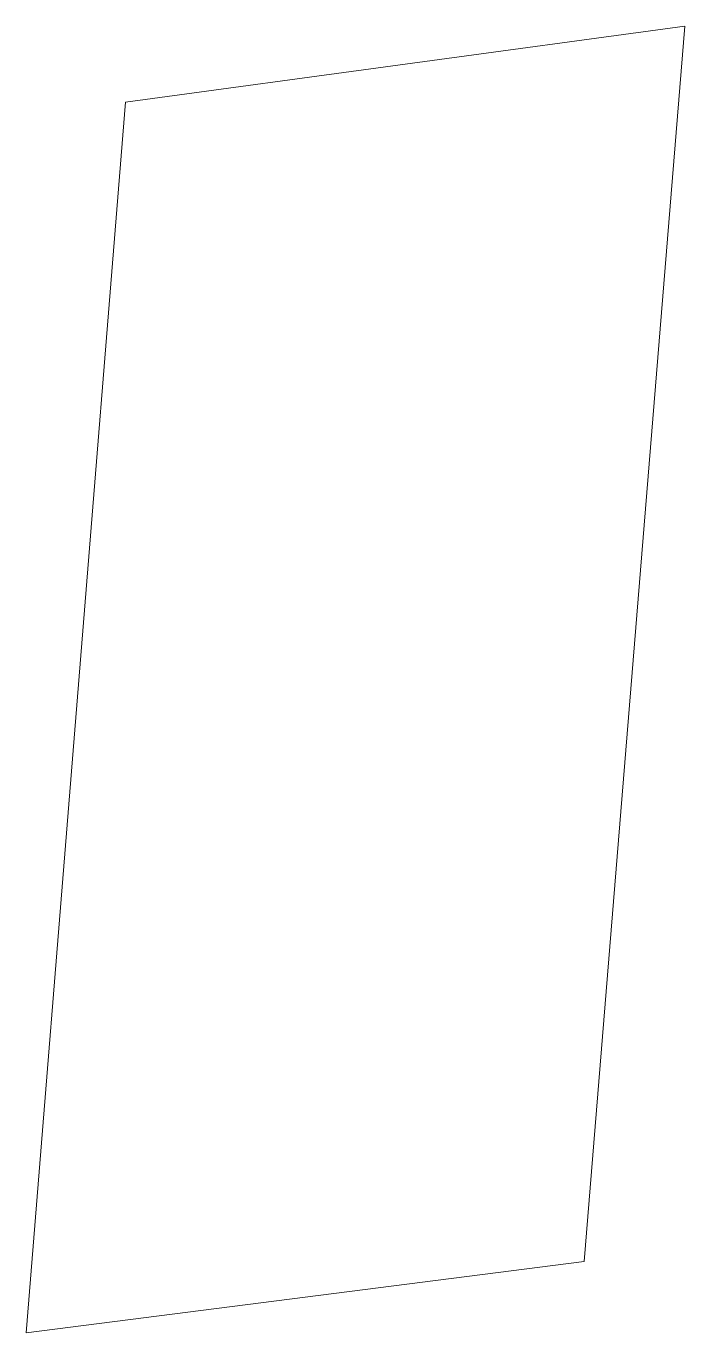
# Model space of a CAD drawing. Header units: millimetres. Extents: x 609382.9 to 609394.6, y 1324076 to 1324099.1.
import ezdxf

# ---------------------------------------------------------------- set-up
doc = ezdxf.new("R2010")
doc.units = ezdxf.units.MM

msp = doc.modelspace()

# ---------------------------------------------------------------- linework, layer by layer
at = {"lineweight": 0, "ltscale": 0.5, "flags": 128}
msp.add_lwpolyline([(609384.65, 1324097.757), (609394.559, 1324099.104), (609392.773, 1324077.223), (609382.886, 1324075.962), (609384.65, 1324097.757)], dxfattribs=at)

doc.saveas('drawing.dxf')
